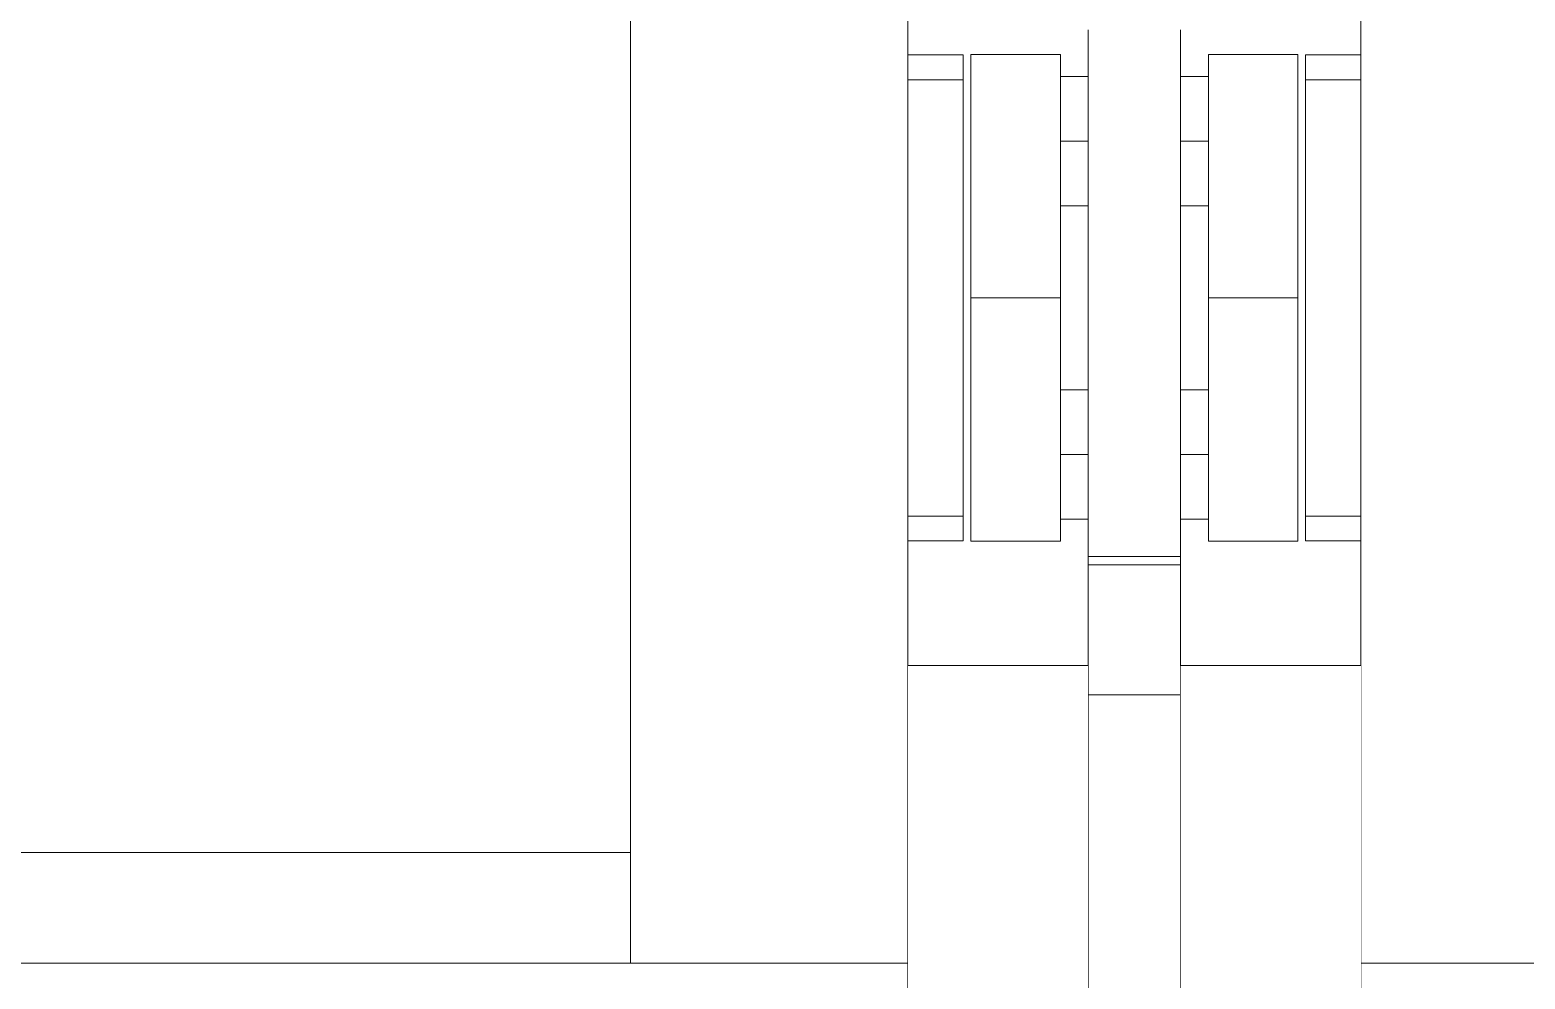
# Model space of a CAD drawing. Header units: millimetres. Extents: x -46169 to 237885, y -84465 to 18123.
# Drawn here: x 170207.7 to 170369.4, y -80649 to -80546.3 of the extents above; entities that cross this region are included whole.
import ezdxf

# ---------------------------------------------------------------- set-up
doc = ezdxf.new("R2010")
doc.units = ezdxf.units.MM
doc.header["$MEASUREMENT"] = 0
doc.linetypes.add('Wipeout_Contour', pattern=[1000, 0, -1000])
doc.layers.add('New_A-20-M_Floor_Slab', color=7, linetype='Continuous')
doc.layers.add('New_A-35-M_FFE_Fixed', color=7, linetype='Continuous')
doc.layers.add('New_A-20-M_Floor_Slab_Pen_No__89', color=8, linetype='Continuous', lineweight=20)
doc.layers.add('New_A-35-M_FFE_Fixed_Pen_No__1', color=7, linetype='Continuous', lineweight=13)

# ---------------------------------------------------------------- blocks, each defined once
blk = doc.blocks.new('Section Elem_134_3', base_point=(129666.67, -84332.61))
at = {"color": 254, "linetype": 'Wipeout_Contour', "lineweight": 0, "ltscale": 3014574.266298038}
blk.add_wipeout([(170302.61, -80549.04), (170308.61, -80549.04), (170308.61, -80601.62), (170302.61, -80601.62), (170302.61, -80615.11), (170322.11, -80615.11), (170322.11, -80599.29), (170319.11, -80599.29), (170319.11, -80601.65), (170309.42, -80601.65), (170309.42, -80549.01), (170319.11, -80549.01), (170319.11, -80551.38), (170322.11, -80551.38), (170322.11, -80520.4), (170302.61, -80520.4)], dxfattribs=at).dxf.layer = 'New_A-20-M_Floor_Slab'
at = {"color": 254, "linetype": 'Wipeout_Contour', "lineweight": 0, "ltscale": 3014977.563411765}
blk.add_wipeout([(170332.11, -80520.4), (170332.11, -80551.38), (170335.11, -80551.38), (170335.11, -80549.01), (170344.8, -80549.01), (170344.8, -80601.65), (170335.11, -80601.65), (170335.11, -80599.29), (170332.11, -80599.29), (170332.11, -80615.11), (170351.61, -80615.11), (170351.61, -80601.62), (170345.61, -80601.62), (170345.61, -80549.04), (170351.61, -80549.04), (170351.61, -80520.4)], dxfattribs=at).dxf.layer = 'New_A-20-M_Floor_Slab'
at = {"color": 254, "linetype": 'Wipeout_Contour', "lineweight": 0, "ltscale": 753673.604673}
blk.add_wipeout([(170319.11, -80565.38), (170319.11, -80585.29), (170322.11, -80585.29), (170322.11, -80565.38)], dxfattribs=at).dxf.layer = 'New_A-20-M_Floor_Slab'
at = {"color": 254, "linetype": 'Wipeout_Contour', "lineweight": 0, "ltscale": 753720.610404}
blk.add_wipeout([(170332.11, -80565.38), (170332.11, -80585.29), (170335.11, -80585.29), (170335.11, -80565.38)], dxfattribs=at).dxf.layer = 'New_A-20-M_Floor_Slab'
blk = doc.blocks.new('Section Elem_137_3', base_point=(129666.67, -84332.61))
at = {"color": 254, "linetype": 'Wipeout_Contour', "lineweight": 0, "ltscale": 753607.363991}
blk.add_wipeout([(170309.42, -80551.02), (170319.11, -80551.02), (170319.11, -80549.01), (170309.42, -80549.01)], dxfattribs=at).dxf.layer = 'New_A-35-M_FFE_Fixed'
at = {"color": 254, "linetype": 'Wipeout_Contour', "lineweight": 0, "ltscale": 753655.237624}
blk.add_wipeout([(170322.11, -80553.51), (170332.11, -80553.51), (170332.11, -80548.19), (170322.11, -80548.19)], dxfattribs=at).dxf.layer = 'New_A-35-M_FFE_Fixed'
at = {"color": 254, "linetype": 'Wipeout_Contour', "lineweight": 0, "ltscale": 753577.12966}
blk.add_wipeout([(170302.61, -80551.72), (170308.61, -80551.72), (170308.61, -80549.56), (170302.61, -80549.56)], dxfattribs=at).dxf.layer = 'New_A-35-M_FFE_Fixed'
at = {"color": 254, "linetype": 'Wipeout_Contour', "lineweight": 0, "ltscale": 753642.053336}
blk.add_wipeout([(170319.11, -80565.26), (170309.42, -80565.26), (170309.42, -80575.33), (170319.11, -80575.33)], dxfattribs=at).dxf.layer = 'New_A-35-M_FFE_Fixed'
at = {"color": 254, "linetype": 'Wipeout_Contour', "lineweight": 0, "ltscale": 753663.903806}
blk.add_wipeout([(170308.61, -80601.11), (170302.61, -80601.11), (170302.61, -80601.62), (170308.61, -80601.62)], dxfattribs=at).dxf.layer = 'New_A-35-M_FFE_Fixed'
at = {"color": 254, "linetype": 'Wipeout_Contour', "lineweight": 0, "ltscale": 753693.982381}
blk.add_wipeout([(170319.11, -80599.65), (170309.42, -80599.65), (170309.42, -80601.65), (170319.11, -80601.65)], dxfattribs=at).dxf.layer = 'New_A-35-M_FFE_Fixed'
at = {"color": 254, "linetype": 'Wipeout_Contour', "lineweight": 0, "ltscale": 753745.770943}
blk.add_wipeout([(170332.11, -80603.32), (170322.11, -80603.32), (170322.11, -80604.23), (170332.11, -80604.23)], dxfattribs=at).dxf.layer = 'New_A-35-M_FFE_Fixed'
at = {"color": 254, "linetype": 'Wipeout_Contour', "lineweight": 0, "ltscale": 753751.326195}
blk.add_wipeout([(170332.11, -80606.1), (170322.11, -80606.1), (170322.11, -80607.94), (170332.11, -80607.94)], dxfattribs=at).dxf.layer = 'New_A-35-M_FFE_Fixed'
at = {"color": 254, "linetype": 'Wipeout_Contour', "lineweight": 0, "ltscale": 753760.508237}
blk.add_wipeout([(170322.11, -80611.52), (170322.11, -80613.26), (170332.11, -80613.26), (170332.11, -80611.52)], dxfattribs=at).dxf.layer = 'New_A-35-M_FFE_Fixed'
at = {"color": 254, "linetype": 'Wipeout_Contour', "lineweight": 0, "ltscale": 753769.175412}
blk.add_wipeout([(170322.11, -80618.27), (170332.11, -80618.27), (170332.11, -80616.64), (170322.11, -80616.64)], dxfattribs=at).dxf.layer = 'New_A-35-M_FFE_Fixed'
at = {"color": 254, "linetype": 'Wipeout_Contour', "lineweight": 0, "ltscale": 753775.389558}
blk.add_wipeout([(170332.11, -80622.37), (170332.11, -80619.81), (170322.11, -80619.81), (170322.11, -80622.37)], dxfattribs=at).dxf.layer = 'New_A-35-M_FFE_Fixed'
at = {"color": 254, "linetype": 'Wipeout_Contour', "lineweight": 0, "ltscale": 753813.548416}
blk.add_wipeout([(170322.11, -80646.23), (170332.11, -80646.23), (170332.11, -80640.54), (170322.11, -80640.54)], dxfattribs=at).dxf.layer = 'New_A-35-M_FFE_Fixed'
at = {"color": 254, "linetype": 'Wipeout_Contour', "lineweight": 0, "ltscale": 1129280.718293876}
blk.add_wipeout([(170302.61, -80647.33), (170272.61, -80647.33), (169831.61, -80647.33), (169801.61, -80647.33), (169801.61, -80695.83), (170302.61, -80695.83)], dxfattribs=at).dxf.layer = 'New_A-35-M_FFE_Fixed'
at = {"layer": 'New_A-35-M_FFE_Fixed_Pen_No__1', "linetype": 'Continuous'}
for p, q in [((170309.42, -80549.01), (170319.11, -80549.01)), ((170309.42, -80601.65), (170319.11, -80601.65))]:
    blk.add_line(p, q, dxfattribs=at)
at = {"color": 254, "linetype": 'Wipeout_Contour', "lineweight": 0, "ltscale": 753649.095563}
blk.add_wipeout([(170322.11, -80548.19), (170332.11, -80548.19), (170332.11, -80546.33), (170322.11, -80546.33)], dxfattribs=at).dxf.layer = 'New_A-35-M_FFE_Fixed'
at = {"color": 254, "linetype": 'Wipeout_Contour', "lineweight": 0, "ltscale": 753574.842975}
blk.add_wipeout([(170302.61, -80549.56), (170308.61, -80549.56), (170308.61, -80549.04), (170302.61, -80549.04)], dxfattribs=at).dxf.layer = 'New_A-35-M_FFE_Fixed'
at = {"color": 254, "linetype": 'Wipeout_Contour', "lineweight": 0, "ltscale": 753613.955927}
blk.add_wipeout([(170309.42, -80551.02), (170309.42, -80556.72), (170319.11, -80556.72), (170319.11, -80551.02)], dxfattribs=at).dxf.layer = 'New_A-35-M_FFE_Fixed'
at = {"color": 254, "linetype": 'Wipeout_Contour', "lineweight": 0, "ltscale": 753666.736481}
blk.add_wipeout([(170322.11, -80561.63), (170332.11, -80561.63), (170332.11, -80553.51), (170322.11, -80553.51)], dxfattribs=at).dxf.layer = 'New_A-35-M_FFE_Fixed'
at = {"color": 254, "linetype": 'Wipeout_Contour', "lineweight": 0, "ltscale": 753687.387453}
blk.add_wipeout([(170309.42, -80593.94), (170309.42, -80599.65), (170319.11, -80599.65), (170319.11, -80593.94)], dxfattribs=at).dxf.layer = 'New_A-35-M_FFE_Fixed'
at = {"color": 254, "linetype": 'Wipeout_Contour', "lineweight": 0, "ltscale": 753661.615969}
blk.add_wipeout([(170302.61, -80598.94), (170302.61, -80601.11), (170308.61, -80601.11), (170308.61, -80598.94)], dxfattribs=at).dxf.layer = 'New_A-35-M_FFE_Fixed'
at = {"color": 254, "linetype": 'Wipeout_Contour', "lineweight": 0, "ltscale": 753741.177427}
blk.add_wipeout([(170332.11, -80603.32), (170332.11, -80598.86), (170322.11, -80598.86), (170322.11, -80603.32)], dxfattribs=at).dxf.layer = 'New_A-35-M_FFE_Fixed'
at = {"color": 254, "linetype": 'Wipeout_Contour', "lineweight": 0, "ltscale": 753748.151271}
blk.add_wipeout([(170332.11, -80604.23), (170322.11, -80604.23), (170322.11, -80606.1), (170332.11, -80606.1)], dxfattribs=at).dxf.layer = 'New_A-35-M_FFE_Fixed'
at = {"color": 254, "linetype": 'Wipeout_Contour', "lineweight": 0, "ltscale": 753757.504716}
blk.add_wipeout([(170332.11, -80611.52), (170332.11, -80609.75), (170322.11, -80609.75), (170322.11, -80611.52)], dxfattribs=at).dxf.layer = 'New_A-35-M_FFE_Fixed'
at = {"color": 254, "linetype": 'Wipeout_Contour', "lineweight": 0, "ltscale": 753766.343621}
blk.add_wipeout([(170322.11, -80616.64), (170332.11, -80616.64), (170332.11, -80614.96), (170322.11, -80614.96)], dxfattribs=at).dxf.layer = 'New_A-35-M_FFE_Fixed'
at = {"color": 254, "linetype": 'Wipeout_Contour', "lineweight": 0, "ltscale": 753771.887526}
blk.add_wipeout([(170332.11, -80619.81), (170332.11, -80618.27), (170322.11, -80618.27), (170322.11, -80619.81)], dxfattribs=at).dxf.layer = 'New_A-35-M_FFE_Fixed'
at = {"color": 254, "linetype": 'Wipeout_Contour', "lineweight": 0, "ltscale": 753804.043717}
blk.add_wipeout([(170322.11, -80640.54), (170332.11, -80640.54), (170332.11, -80635.12), (170322.11, -80635.12)], dxfattribs=at).dxf.layer = 'New_A-35-M_FFE_Fixed'
at = {"color": 254, "linetype": 'Wipeout_Contour', "lineweight": 0, "ltscale": 752816.079551}
blk.add_wipeout([(170272.61, -80647.33), (170272.61, -80635.33), (169831.61, -80635.33), (169831.61, -80647.33)], dxfattribs=at).dxf.layer = 'New_A-35-M_FFE_Fixed'
at = {"color": 254, "linetype": 'Wipeout_Contour', "lineweight": 0, "ltscale": 753823.333002}
blk.add_wipeout([(170322.11, -80651.97), (170332.11, -80651.97), (170332.11, -80646.23), (170322.11, -80646.23)], dxfattribs=at).dxf.layer = 'New_A-35-M_FFE_Fixed'
at = {"layer": 'New_A-35-M_FFE_Fixed_Pen_No__1', "linetype": 'Continuous'}
for p, q in [((170308.61, -80549.56), (170308.61, -80549.04)), ((170309.42, -80551.02), (170309.42, -80549.01)), ((170308.61, -80601.62), (170308.61, -80601.11)), ((170309.42, -80601.65), (170309.42, -80599.65))]:
    blk.add_line(p, q, dxfattribs=at)
at = {"color": 254, "linetype": 'Wipeout_Contour', "lineweight": 0, "ltscale": 752692.760399}
blk.add_wipeout([(170272.61, -80635.33), (170272.61, -80503.33), (169831.61, -80503.33), (169831.61, -80635.33)], dxfattribs=at).dxf.layer = 'New_A-35-M_FFE_Fixed'
at = {"color": 254, "linetype": 'Wipeout_Contour', "lineweight": 0, "ltscale": 753619.372443}
blk.add_wipeout([(170308.61, -80551.72), (170302.61, -80551.72), (170302.61, -80598.94), (170308.61, -80598.94)], dxfattribs=at).dxf.layer = 'New_A-35-M_FFE_Fixed'
at = {"color": 254, "linetype": 'Wipeout_Contour', "lineweight": 0, "ltscale": 753633.086911}
blk.add_wipeout([(170319.11, -80551.38), (170319.11, -80551.91), (170322.11, -80551.91), (170322.11, -80551.38)], dxfattribs=at).dxf.layer = 'New_A-35-M_FFE_Fixed'
at = {"color": 254, "linetype": 'Wipeout_Contour', "lineweight": 0, "ltscale": 753626.136882}
blk.add_wipeout([(170319.11, -80556.72), (170309.42, -80556.72), (170309.42, -80565.26), (170319.11, -80565.26)], dxfattribs=at).dxf.layer = 'New_A-35-M_FFE_Fixed'
at = {"color": 254, "linetype": 'Wipeout_Contour', "lineweight": 0, "ltscale": 753682.121795}
blk.add_wipeout([(170322.11, -80571.51), (170332.11, -80571.51), (170332.11, -80561.63), (170322.11, -80561.63)], dxfattribs=at).dxf.layer = 'New_A-35-M_FFE_Fixed'
at = {"color": 254, "linetype": 'Wipeout_Contour', "lineweight": 0, "ltscale": 753675.202259}
blk.add_wipeout([(170319.11, -80585.4), (170309.42, -80585.4), (170309.42, -80593.94), (170319.11, -80593.94)], dxfattribs=at).dxf.layer = 'New_A-35-M_FFE_Fixed'
at = {"color": 254, "linetype": 'Wipeout_Contour', "lineweight": 0, "ltscale": 753730.972355}
blk.add_wipeout([(170322.11, -80591.39), (170322.11, -80598.86), (170332.11, -80598.86), (170332.11, -80591.39)], dxfattribs=at).dxf.layer = 'New_A-35-M_FFE_Fixed'
at = {"color": 254, "linetype": 'Wipeout_Contour', "lineweight": 0, "ltscale": 753754.444022}
blk.add_wipeout([(170332.11, -80609.75), (170332.11, -80607.94), (170322.11, -80607.94), (170322.11, -80609.75)], dxfattribs=at).dxf.layer = 'New_A-35-M_FFE_Fixed'
at = {"color": 254, "linetype": 'Wipeout_Contour', "lineweight": 0, "ltscale": 753763.454551}
blk.add_wipeout([(170332.11, -80614.96), (170332.11, -80613.26), (170322.11, -80613.26), (170322.11, -80614.96)], dxfattribs=at).dxf.layer = 'New_A-35-M_FFE_Fixed'
at = {"color": 254, "linetype": 'Wipeout_Contour', "lineweight": 0, "ltscale": 753795.16809}
blk.add_wipeout([(170332.11, -80635.12), (170332.11, -80630.17), (170322.11, -80630.17), (170322.11, -80635.12)], dxfattribs=at).dxf.layer = 'New_A-35-M_FFE_Fixed'
at = {"layer": 'New_A-35-M_FFE_Fixed_Pen_No__1', "linetype": 'Continuous'}
for p, q in [((170319.11, -80551.02), (170319.11, -80549.01)), ((170308.61, -80551.72), (170308.61, -80549.56)), ((170309.42, -80556.72), (170309.42, -80551.02)), ((170308.61, -80598.94), (170308.61, -80551.72)), ((170309.42, -80565.26), (170309.42, -80556.72)), ((170309.42, -80599.65), (170309.42, -80593.94)), ((170308.61, -80601.11), (170308.61, -80598.94))]:
    blk.add_line(p, q, dxfattribs=at)
at = {"color": 254, "linetype": 'Wipeout_Contour', "lineweight": 0, "ltscale": 753554.330597}
blk.add_wipeout([(170302.61, -80503.33), (170272.61, -80503.33), (170272.61, -80647.33), (170302.61, -80647.33)], dxfattribs=at).dxf.layer = 'New_A-35-M_FFE_Fixed'
at = {"color": 254, "linetype": 'Wipeout_Contour', "lineweight": 0, "ltscale": 942044.629879}
blk.add_wipeout([(170319.11, -80553.43), (170322.11, -80553.43), (170322.11, -80552.92), (170322.11, -80551.91), (170319.11, -80551.91)], dxfattribs=at).dxf.layer = 'New_A-35-M_FFE_Fixed'
at = {"color": 254, "linetype": 'Wipeout_Contour', "lineweight": 0, "ltscale": 753646.893492}
blk.add_wipeout([(170319.11, -80558.38), (170319.11, -80561.05), (170322.11, -80561.05), (170322.11, -80558.38)], dxfattribs=at).dxf.layer = 'New_A-35-M_FFE_Fixed'
at = {"color": 254, "linetype": 'Wipeout_Contour', "lineweight": 0, "ltscale": 753656.119352}
blk.add_wipeout([(170319.11, -80564.84), (170319.11, -80565.38), (170322.11, -80565.38), (170322.11, -80564.84)], dxfattribs=at).dxf.layer = 'New_A-35-M_FFE_Fixed'
at = {"color": 254, "linetype": 'Wipeout_Contour', "lineweight": 0, "ltscale": 753699.42584}
blk.add_wipeout([(170322.11, -80581.87), (170332.11, -80581.87), (170332.11, -80571.51), (170322.11, -80571.51)], dxfattribs=at).dxf.layer = 'New_A-35-M_FFE_Fixed'
at = {"color": 254, "linetype": 'Wipeout_Contour', "lineweight": 0, "ltscale": 753659.282806}
blk.add_wipeout([(170319.11, -80575.33), (170309.42, -80575.33), (170309.42, -80585.4), (170319.11, -80585.4)], dxfattribs=at).dxf.layer = 'New_A-35-M_FFE_Fixed'
at = {"color": 254, "linetype": 'Wipeout_Contour', "lineweight": 0, "ltscale": 753704.901769}
blk.add_wipeout([(170319.11, -80592.29), (170319.11, -80594.97), (170322.11, -80594.97), (170322.11, -80592.29)], dxfattribs=at).dxf.layer = 'New_A-35-M_FFE_Fixed'
at = {"color": 254, "linetype": 'Wipeout_Contour', "lineweight": 0, "ltscale": 753714.130805}
blk.add_wipeout([(170322.11, -80598.75), (170319.11, -80598.75), (170319.11, -80599.29), (170322.11, -80599.29)], dxfattribs=at).dxf.layer = 'New_A-35-M_FFE_Fixed'
at = {"color": 254, "linetype": 'Wipeout_Contour', "lineweight": 0, "ltscale": 753787.247555}
blk.add_wipeout([(170332.11, -80625.86), (170322.11, -80625.86), (170322.11, -80630.17), (170332.11, -80630.17)], dxfattribs=at).dxf.layer = 'New_A-35-M_FFE_Fixed'
at = {"layer": 'New_A-35-M_FFE_Fixed_Pen_No__1', "linetype": 'Continuous'}
for p, q in [((170272.61, -80647.33), (170272.61, -80503.33)), ((170302.61, -80647.33), (170302.61, -80503.33)), ((170302.61, -80549.04), (170308.61, -80549.04)), ((170302.61, -80551.72), (170308.61, -80551.72)), ((170319.11, -80551.38), (170322.11, -80551.38)), ((170309.42, -80575.33), (170309.42, -80565.26)), ((170309.42, -80575.33), (170319.11, -80575.33)), ((170309.42, -80585.4), (170309.42, -80575.33)), ((170309.42, -80593.94), (170309.42, -80585.4)), ((170302.61, -80598.94), (170308.61, -80598.94)), ((170319.11, -80601.65), (170319.11, -80599.65)), ((170302.61, -80601.62), (170308.61, -80601.62)), ((169831.61, -80635.33), (170272.61, -80635.33)), ((169831.61, -80647.33), (170272.61, -80647.33)), ((170272.61, -80647.33), (170302.61, -80647.33)), ((170302.61, -80695.83), (170302.61, -80647.33))]:
    blk.add_line(p, q, dxfattribs=at)
at = {"color": 254, "linetype": 'Wipeout_Contour', "lineweight": 0, "ltscale": 753638.079463}
blk.add_wipeout([(170319.11, -80553.43), (170319.11, -80555.7), (170322.11, -80555.7), (170322.11, -80553.43)], dxfattribs=at).dxf.layer = 'New_A-35-M_FFE_Fixed'
at = {"color": 254, "linetype": 'Wipeout_Contour', "lineweight": 0, "ltscale": 753654.366008}
blk.add_wipeout([(170319.11, -80564.84), (170322.11, -80564.84), (170322.11, -80563.33), (170319.11, -80563.33)], dxfattribs=at).dxf.layer = 'New_A-35-M_FFE_Fixed'
at = {"color": 254, "linetype": 'Wipeout_Contour', "lineweight": 0, "ltscale": 753716.434893}
blk.add_wipeout([(170332.11, -80591.39), (170332.11, -80581.87), (170322.11, -80581.87), (170322.11, -80591.39)], dxfattribs=at).dxf.layer = 'New_A-35-M_FFE_Fixed'
at = {"color": 254, "linetype": 'Wipeout_Contour', "lineweight": 0, "ltscale": 942141.139541}
blk.add_wipeout([(170322.11, -80597.24), (170319.11, -80597.24), (170319.11, -80598.75), (170322.11, -80598.75), (170322.11, -80597.66)], dxfattribs=at).dxf.layer = 'New_A-35-M_FFE_Fixed'
at = {"color": 254, "linetype": 'Wipeout_Contour', "lineweight": 0, "ltscale": 753780.57301}
blk.add_wipeout([(170332.11, -80625.86), (170332.11, -80622.37), (170322.11, -80622.37), (170322.11, -80625.86)], dxfattribs=at).dxf.layer = 'New_A-35-M_FFE_Fixed'
at = {"layer": 'New_A-35-M_FFE_Fixed_Pen_No__1', "linetype": 'Continuous'}
for p, q in [((170319.11, -80575.33), (170319.11, -80565.26)), ((170319.11, -80565.38), (170322.11, -80565.38)), ((170319.11, -80599.29), (170322.11, -80599.29))]:
    blk.add_line(p, q, dxfattribs=at)
at = {"color": 254, "linetype": 'Wipeout_Contour', "lineweight": 0, "ltscale": 753642.312054}
blk.add_wipeout([(170319.11, -80555.7), (170319.11, -80558.38), (170322.11, -80558.38), (170322.11, -80555.7)], dxfattribs=at).dxf.layer = 'New_A-35-M_FFE_Fixed'
at = {"color": 254, "linetype": 'Wipeout_Contour', "lineweight": 0, "ltscale": 753651.126293}
blk.add_wipeout([(170322.11, -80561.05), (170319.11, -80561.05), (170319.11, -80563.33), (170322.11, -80563.33)], dxfattribs=at).dxf.layer = 'New_A-35-M_FFE_Fixed'
at = {"color": 254, "linetype": 'Wipeout_Contour', "lineweight": 0, "ltscale": 753691.090437}
blk.add_wipeout([(170319.11, -80585.29), (170319.11, -80585.82), (170322.11, -80585.82), (170322.11, -80585.29)], dxfattribs=at).dxf.layer = 'New_A-35-M_FFE_Fixed'
at = {"color": 254, "linetype": 'Wipeout_Contour', "lineweight": 0, "ltscale": 753709.136027}
blk.add_wipeout([(170319.11, -80594.97), (170319.11, -80597.24), (170322.11, -80597.24), (170322.11, -80594.97)], dxfattribs=at).dxf.layer = 'New_A-35-M_FFE_Fixed'
at = {"layer": 'New_A-35-M_FFE_Fixed_Pen_No__1', "linetype": 'Continuous'}
for p, q in [((170319.11, -80556.72), (170319.11, -80551.02)), ((170319.11, -80565.26), (170319.11, -80556.72)), ((170319.11, -80558.38), (170322.11, -80558.38)), ((170319.11, -80599.65), (170319.11, -80593.94))]:
    blk.add_line(p, q, dxfattribs=at)
at = {"color": 254, "linetype": 'Wipeout_Contour', "lineweight": 0, "ltscale": 753692.844176}
blk.add_wipeout([(170319.11, -80587.34), (170322.11, -80587.34), (170322.11, -80585.82), (170319.11, -80585.82)], dxfattribs=at).dxf.layer = 'New_A-35-M_FFE_Fixed'
at = {"layer": 'New_A-35-M_FFE_Fixed_Pen_No__1', "linetype": 'Continuous'}
for p, q in [((170319.11, -80585.4), (170319.11, -80575.33)), ((170319.11, -80585.29), (170322.11, -80585.29))]:
    blk.add_line(p, q, dxfattribs=at)
at = {"color": 254, "linetype": 'Wipeout_Contour', "lineweight": 0, "ltscale": 753696.084708}
blk.add_wipeout([(170319.11, -80587.34), (170319.11, -80589.61), (170322.11, -80589.61), (170322.11, -80587.34)], dxfattribs=at).dxf.layer = 'New_A-35-M_FFE_Fixed'
at = {"color": 254, "linetype": 'Wipeout_Contour', "lineweight": 0, "ltscale": 942126.563797}
blk.add_wipeout([(170319.11, -80589.61), (170319.11, -80592.29), (170322.11, -80592.29), (170322.11, -80591.39), (170322.11, -80589.61)], dxfattribs=at).dxf.layer = 'New_A-35-M_FFE_Fixed'
at = {"layer": 'New_A-35-M_FFE_Fixed_Pen_No__1', "linetype": 'Continuous'}
for p, q in [((170319.11, -80593.94), (170319.11, -80585.4)), ((170319.11, -80592.29), (170322.11, -80592.29))]:
    blk.add_line(p, q, dxfattribs=at)
blk = doc.blocks.new('Section Elem_140_3', base_point=(129666.67, -84332.61))
at = {"layer": 'New_A-35-M_FFE_Fixed_Pen_No__1', "linetype": 'Continuous'}
for p, q in [((170322.11, -80548.19), (170322.11, -80546.33)), ((170332.11, -80548.19), (170332.11, -80546.33)), ((170322.11, -80553.51), (170322.11, -80548.19)), ((170322.11, -80561.63), (170322.11, -80553.51)), ((170322.11, -80571.51), (170322.11, -80561.63)), ((170322.11, -80581.87), (170322.11, -80571.51)), ((170332.11, -80581.87), (170332.11, -80571.51)), ((170322.11, -80591.39), (170322.11, -80581.87)), ((170322.11, -80598.86), (170322.11, -80591.39)), ((170322.11, -80603.32), (170322.11, -80598.86)), ((170332.11, -80603.32), (170322.11, -80603.32)), ((170322.11, -80604.23), (170322.11, -80603.32)), ((170332.11, -80604.23), (170322.11, -80604.23)), ((170322.11, -80606.1), (170322.11, -80604.23)), ((170332.11, -80604.23), (170332.11, -80603.32)), ((170332.11, -80606.1), (170332.11, -80604.23)), ((170322.11, -80607.94), (170322.11, -80606.1)), ((170332.11, -80607.94), (170332.11, -80606.1)), ((170322.11, -80609.75), (170322.11, -80607.94)), ((170332.11, -80609.75), (170332.11, -80607.94)), ((170322.11, -80611.52), (170322.11, -80609.75)), ((170332.11, -80611.52), (170332.11, -80609.75)), ((170322.11, -80613.26), (170322.11, -80611.52)), ((170332.11, -80613.26), (170332.11, -80611.52)), ((170322.11, -80614.96), (170322.11, -80613.26)), ((170332.11, -80614.96), (170332.11, -80613.26)), ((170322.11, -80616.64), (170322.11, -80614.96)), ((170332.11, -80616.64), (170332.11, -80614.96)), ((170322.11, -80618.27), (170322.11, -80616.64)), ((170332.11, -80618.27), (170332.11, -80616.64)), ((170332.11, -80618.27), (170322.11, -80618.27)), ((170322.11, -80619.81), (170322.11, -80618.27)), ((170332.11, -80619.81), (170332.11, -80618.27)), ((170322.11, -80622.37), (170322.11, -80619.81)), ((170332.11, -80622.37), (170332.11, -80619.81)), ((170322.11, -80625.86), (170322.11, -80622.37)), ((170332.11, -80625.86), (170332.11, -80622.37)), ((170322.11, -80630.17), (170322.11, -80625.86)), ((170332.11, -80630.17), (170332.11, -80625.86)), ((170322.11, -80635.12), (170322.11, -80630.17)), ((170332.11, -80635.12), (170332.11, -80630.17)), ((170322.11, -80640.54), (170322.11, -80635.12)), ((170332.11, -80640.54), (170332.11, -80635.12)), ((170322.11, -80646.23), (170322.11, -80640.54)), ((170332.11, -80646.23), (170332.11, -80640.54)), ((170322.11, -80651.97), (170322.11, -80646.23)), ((170332.11, -80651.97), (170332.11, -80646.23))]:
    blk.add_line(p, q, dxfattribs=at)
at = {"color": 254, "linetype": 'Wipeout_Contour', "lineweight": 0, "ltscale": 753700.24857}
blk.add_wipeout([(170335.11, -80549.01), (170335.11, -80551.02), (170344.8, -80551.02), (170344.8, -80549.01)], dxfattribs=at).dxf.layer = 'New_A-35-M_FFE_Fixed'
at = {"color": 254, "linetype": 'Wipeout_Contour', "lineweight": 0, "ltscale": 753732.618903}
blk.add_wipeout([(170345.61, -80549.56), (170345.61, -80551.72), (170351.61, -80551.72), (170351.61, -80549.56)], dxfattribs=at).dxf.layer = 'New_A-35-M_FFE_Fixed'
at = {"color": 254, "linetype": 'Wipeout_Contour', "lineweight": 0, "ltscale": 753734.933641}
blk.add_wipeout([(170335.11, -80565.26), (170335.11, -80575.33), (170344.8, -80575.33), (170344.8, -80565.26)], dxfattribs=at).dxf.layer = 'New_A-35-M_FFE_Fixed'
at = {"color": 254, "linetype": 'Wipeout_Contour', "lineweight": 0, "ltscale": 753786.856287}
blk.add_wipeout([(170344.8, -80599.65), (170335.11, -80599.65), (170335.11, -80601.65), (170344.8, -80601.65)], dxfattribs=at).dxf.layer = 'New_A-35-M_FFE_Fixed'
at = {"color": 254, "linetype": 'Wipeout_Contour', "lineweight": 0, "ltscale": 753819.375151}
blk.add_wipeout([(170351.61, -80601.11), (170345.61, -80601.11), (170345.61, -80601.62), (170351.61, -80601.62)], dxfattribs=at).dxf.layer = 'New_A-35-M_FFE_Fixed'
at = {"color": 254, "linetype": 'Wipeout_Contour', "lineweight": 0, "ltscale": 1132263.173033059}
blk.add_wipeout([(170351.61, -80647.33), (170351.61, -80695.83), (170852.61, -80695.83), (170852.61, -80647.33), (170822.61, -80647.33), (170381.61, -80647.33)], dxfattribs=at).dxf.layer = 'New_A-35-M_FFE_Fixed'
at = {"layer": 'New_A-35-M_FFE_Fixed_Pen_No__1', "linetype": 'Continuous'}
for p, q in [((170344.8, -80549.01), (170335.11, -80549.01)), ((170344.8, -80601.65), (170335.11, -80601.65))]:
    blk.add_line(p, q, dxfattribs=at)
at = {"color": 254, "linetype": 'Wipeout_Contour', "lineweight": 0, "ltscale": 753730.33269}
blk.add_wipeout([(170345.61, -80549.56), (170351.61, -80549.56), (170351.61, -80549.04), (170345.61, -80549.04)], dxfattribs=at).dxf.layer = 'New_A-35-M_FFE_Fixed'
at = {"color": 254, "linetype": 'Wipeout_Contour', "lineweight": 0, "ltscale": 753706.839694}
blk.add_wipeout([(170335.11, -80551.02), (170335.11, -80556.72), (170344.8, -80556.72), (170344.8, -80551.02)], dxfattribs=at).dxf.layer = 'New_A-35-M_FFE_Fixed'
at = {"color": 254, "linetype": 'Wipeout_Contour', "lineweight": 0, "ltscale": 753780.262171}
blk.add_wipeout([(170344.8, -80593.94), (170335.11, -80593.94), (170335.11, -80599.65), (170344.8, -80599.65)], dxfattribs=at).dxf.layer = 'New_A-35-M_FFE_Fixed'
at = {"color": 254, "linetype": 'Wipeout_Contour', "lineweight": 0, "ltscale": 753817.087785}
blk.add_wipeout([(170351.61, -80598.94), (170345.61, -80598.94), (170345.61, -80601.11), (170351.61, -80601.11)], dxfattribs=at).dxf.layer = 'New_A-35-M_FFE_Fixed'
at = {"layer": 'New_A-35-M_FFE_Fixed_Pen_No__1', "linetype": 'Continuous'}
for p, q in [((170344.8, -80551.02), (170344.8, -80549.01)), ((170345.61, -80549.56), (170345.61, -80549.04)), ((170344.8, -80601.65), (170344.8, -80599.65)), ((170345.61, -80601.62), (170345.61, -80601.11))]:
    blk.add_line(p, q, dxfattribs=at)
at = {"color": 254, "linetype": 'Wipeout_Contour', "lineweight": 0, "ltscale": 753680.095226}
blk.add_wipeout([(170332.11, -80551.91), (170335.11, -80551.91), (170335.11, -80551.38), (170332.11, -80551.38)], dxfattribs=at).dxf.layer = 'New_A-35-M_FFE_Fixed'
at = {"color": 254, "linetype": 'Wipeout_Contour', "lineweight": 0, "ltscale": 753774.852973}
blk.add_wipeout([(170345.61, -80551.72), (170345.61, -80598.94), (170351.61, -80598.94), (170351.61, -80551.72)], dxfattribs=at).dxf.layer = 'New_A-35-M_FFE_Fixed'
at = {"color": 254, "linetype": 'Wipeout_Contour', "lineweight": 0, "ltscale": 753719.019148}
blk.add_wipeout([(170335.11, -80556.72), (170335.11, -80565.26), (170344.8, -80565.26), (170344.8, -80556.72)], dxfattribs=at).dxf.layer = 'New_A-35-M_FFE_Fixed'
at = {"color": 254, "linetype": 'Wipeout_Contour', "lineweight": 0, "ltscale": 753768.078479}
blk.add_wipeout([(170335.11, -80585.4), (170335.11, -80593.94), (170344.8, -80593.94), (170344.8, -80585.4)], dxfattribs=at).dxf.layer = 'New_A-35-M_FFE_Fixed'
at = {"color": 254, "linetype": 'Wipeout_Contour', "lineweight": 0, "ltscale": 753761.134064}
blk.add_wipeout([(170332.11, -80598.75), (170332.11, -80599.29), (170335.11, -80599.29), (170335.11, -80598.75)], dxfattribs=at).dxf.layer = 'New_A-35-M_FFE_Fixed'
at = {"layer": 'New_A-35-M_FFE_Fixed_Pen_No__1', "linetype": 'Continuous'}
for p, q in [((170335.11, -80551.02), (170335.11, -80549.01)), ((170344.8, -80556.72), (170344.8, -80551.02)), ((170345.61, -80551.72), (170345.61, -80549.56)), ((170345.61, -80598.94), (170345.61, -80551.72)), ((170344.8, -80565.26), (170344.8, -80556.72)), ((170344.8, -80599.65), (170344.8, -80593.94)), ((170345.61, -80601.11), (170345.61, -80598.94)), ((170335.11, -80601.65), (170335.11, -80599.65))]:
    blk.add_line(p, q, dxfattribs=at)
at = {"color": 254, "linetype": 'Wipeout_Contour', "lineweight": 0, "ltscale": 753839.980669}
blk.add_wipeout([(170351.61, -80503.33), (170351.61, -80647.33), (170381.61, -80647.33), (170381.61, -80503.33)], dxfattribs=at).dxf.layer = 'New_A-35-M_FFE_Fixed'
at = {"color": 254, "linetype": 'Wipeout_Contour', "lineweight": 0, "ltscale": 753681.848253}
blk.add_wipeout([(170332.11, -80553.43), (170335.11, -80553.43), (170335.11, -80551.91), (170332.11, -80551.91)], dxfattribs=at).dxf.layer = 'New_A-35-M_FFE_Fixed'
at = {"color": 254, "linetype": 'Wipeout_Contour', "lineweight": 0, "ltscale": 753693.900945}
blk.add_wipeout([(170332.11, -80561.05), (170335.11, -80561.05), (170335.11, -80558.38), (170332.11, -80558.38)], dxfattribs=at).dxf.layer = 'New_A-35-M_FFE_Fixed'
at = {"color": 254, "linetype": 'Wipeout_Contour', "lineweight": 0, "ltscale": 942129.996306}
blk.add_wipeout([(170332.11, -80565.38), (170335.11, -80565.38), (170335.11, -80565.26), (170335.11, -80564.84), (170332.11, -80564.84)], dxfattribs=at).dxf.layer = 'New_A-35-M_FFE_Fixed'
at = {"color": 254, "linetype": 'Wipeout_Contour', "lineweight": 0, "ltscale": 753752.160987}
blk.add_wipeout([(170335.11, -80575.33), (170335.11, -80585.4), (170344.8, -80585.4), (170344.8, -80575.33)], dxfattribs=at).dxf.layer = 'New_A-35-M_FFE_Fixed'
at = {"color": 254, "linetype": 'Wipeout_Contour', "lineweight": 0, "ltscale": 942191.17019}
blk.add_wipeout([(170335.11, -80592.29), (170332.11, -80592.29), (170332.11, -80594.97), (170335.11, -80594.97), (170335.11, -80594.28)], dxfattribs=at).dxf.layer = 'New_A-35-M_FFE_Fixed'
at = {"color": 254, "linetype": 'Wipeout_Contour', "lineweight": 0, "ltscale": 753759.380226}
blk.add_wipeout([(170332.11, -80598.75), (170335.11, -80598.75), (170335.11, -80597.24), (170332.11, -80597.24)], dxfattribs=at).dxf.layer = 'New_A-35-M_FFE_Fixed'
at = {"layer": 'New_A-35-M_FFE_Fixed_Pen_No__1', "linetype": 'Continuous'}
for p, q in [((170351.61, -80647.33), (170351.61, -80503.33)), ((170351.61, -80549.04), (170345.61, -80549.04)), ((170335.11, -80551.38), (170332.11, -80551.38)), ((170351.61, -80551.72), (170345.61, -80551.72)), ((170344.8, -80575.33), (170344.8, -80565.26)), ((170344.8, -80575.33), (170335.11, -80575.33)), ((170344.8, -80585.4), (170344.8, -80575.33)), ((170344.8, -80593.94), (170344.8, -80585.4)), ((170332.11, -80603.32), (170332.11, -80598.86)), ((170335.11, -80599.29), (170332.11, -80599.29)), ((170351.61, -80598.94), (170345.61, -80598.94)), ((170351.61, -80601.62), (170345.61, -80601.62)), ((170381.61, -80647.33), (170351.61, -80647.33)), ((170351.61, -80695.83), (170351.61, -80647.33))]:
    blk.add_line(p, q, dxfattribs=at)
at = {"color": 254, "linetype": 'Wipeout_Contour', "lineweight": 0, "ltscale": 753685.087467}
blk.add_wipeout([(170332.11, -80553.43), (170332.11, -80555.7), (170335.11, -80555.7), (170335.11, -80553.43)], dxfattribs=at).dxf.layer = 'New_A-35-M_FFE_Fixed'
at = {"color": 254, "linetype": 'Wipeout_Contour', "lineweight": 0, "ltscale": 753701.372996}
blk.add_wipeout([(170332.11, -80564.84), (170335.11, -80564.84), (170335.11, -80563.33), (170332.11, -80563.33)], dxfattribs=at).dxf.layer = 'New_A-35-M_FFE_Fixed'
at = {"color": 254, "linetype": 'Wipeout_Contour', "lineweight": 0, "ltscale": 753738.095134}
blk.add_wipeout([(170332.11, -80585.29), (170332.11, -80585.82), (170335.11, -80585.82), (170335.11, -80585.29)], dxfattribs=at).dxf.layer = 'New_A-35-M_FFE_Fixed'
at = {"color": 254, "linetype": 'Wipeout_Contour', "lineweight": 0, "ltscale": 753756.139599}
blk.add_wipeout([(170335.11, -80594.97), (170332.11, -80594.97), (170332.11, -80597.24), (170335.11, -80597.24)], dxfattribs=at).dxf.layer = 'New_A-35-M_FFE_Fixed'
at = {"layer": 'New_A-35-M_FFE_Fixed_Pen_No__1', "linetype": 'Continuous'}
for p, q in [((170332.11, -80553.51), (170332.11, -80548.19)), ((170335.11, -80565.38), (170332.11, -80565.38)), ((170335.11, -80575.33), (170335.11, -80565.26)), ((170335.11, -80599.65), (170335.11, -80593.94))]:
    blk.add_line(p, q, dxfattribs=at)
at = {"color": 254, "linetype": 'Wipeout_Contour', "lineweight": 0, "ltscale": 942112.169675}
blk.add_wipeout([(170332.11, -80555.7), (170332.11, -80558.38), (170335.11, -80558.38), (170335.11, -80556.38), (170335.11, -80555.7)], dxfattribs=at).dxf.layer = 'New_A-35-M_FFE_Fixed'
at = {"color": 254, "linetype": 'Wipeout_Contour', "lineweight": 0, "ltscale": 753698.133483}
blk.add_wipeout([(170332.11, -80561.05), (170332.11, -80563.33), (170335.11, -80563.33), (170335.11, -80561.05)], dxfattribs=at).dxf.layer = 'New_A-35-M_FFE_Fixed'
at = {"color": 254, "linetype": 'Wipeout_Contour', "lineweight": 0, "ltscale": 753739.848764}
blk.add_wipeout([(170335.11, -80585.82), (170332.11, -80585.82), (170332.11, -80587.34), (170335.11, -80587.34)], dxfattribs=at).dxf.layer = 'New_A-35-M_FFE_Fixed'
at = {"layer": 'New_A-35-M_FFE_Fixed_Pen_No__1', "linetype": 'Continuous'}
for p, q in [((170335.11, -80556.72), (170335.11, -80551.02)), ((170332.11, -80561.63), (170332.11, -80553.51)), ((170335.11, -80565.26), (170335.11, -80556.72)), ((170335.11, -80558.38), (170332.11, -80558.38)), ((170332.11, -80571.51), (170332.11, -80561.63)), ((170335.11, -80585.4), (170335.11, -80575.33)), ((170335.11, -80585.29), (170332.11, -80585.29))]:
    blk.add_line(p, q, dxfattribs=at)
at = {"color": 254, "linetype": 'Wipeout_Contour', "lineweight": 0, "ltscale": 753743.089094}
blk.add_wipeout([(170335.11, -80587.34), (170332.11, -80587.34), (170332.11, -80589.61), (170335.11, -80589.61)], dxfattribs=at).dxf.layer = 'New_A-35-M_FFE_Fixed'
at = {"color": 254, "linetype": 'Wipeout_Contour', "lineweight": 0, "ltscale": 753747.322877}
blk.add_wipeout([(170332.11, -80592.29), (170335.11, -80592.29), (170335.11, -80589.61), (170332.11, -80589.61)], dxfattribs=at).dxf.layer = 'New_A-35-M_FFE_Fixed'
at = {"layer": 'New_A-35-M_FFE_Fixed_Pen_No__1', "linetype": 'Continuous'}
for p, q in [((170332.11, -80591.39), (170332.11, -80581.87)), ((170335.11, -80593.94), (170335.11, -80585.4)), ((170332.11, -80598.86), (170332.11, -80591.39)), ((170335.11, -80592.29), (170332.11, -80592.29))]:
    blk.add_line(p, q, dxfattribs=at)
blk = doc.blocks.new('Section Elem_177_3', base_point=(129666.67, -84332.61))
at = {"color": 254, "linetype": 'Wipeout_Contour', "lineweight": 0, "ltscale": 1505714.12457562}
blk.add_wipeout([(169801.61, -80615.11), (169782.11, -80615.11), (169782.11, -80735.11), (170322.11, -80735.11), (170322.11, -80615.11), (170302.61, -80615.11), (170302.61, -80695.83), (169801.61, -80695.83)], dxfattribs=at).dxf.layer = 'New_A-20-M_Floor_Slab'
at = {"color": 254, "linetype": 'Wipeout_Contour', "lineweight": 0, "ltscale": 1509690.713074046}
blk.add_wipeout([(170332.11, -80615.11), (170332.11, -80735.11), (170872.11, -80735.11), (170872.11, -80615.11), (170852.61, -80615.11), (170852.61, -80695.83), (170351.61, -80695.83), (170351.61, -80615.11)], dxfattribs=at).dxf.layer = 'New_A-20-M_Floor_Slab'
at = {"layer": 'New_A-20-M_Floor_Slab_Pen_No__89', "linetype": 'Continuous'}
for p, q in [((170302.61, -80615.11), (170322.11, -80615.11)), ((170332.11, -80615.11), (170351.61, -80615.11))]:
    blk.add_line(p, q, dxfattribs=at)

msp = doc.modelspace()

# ---------------------------------------------------------------- block references
at = {"layer": 'New_A-20-M_Floor_Slab'}
msp.add_blockref('Section Elem_134_3', (129666.67, -84332.61), dxfattribs=at)

# ---------------------------------------------------------------- next in the draw order: block references
at = {"layer": 'New_A-35-M_FFE_Fixed'}
msp.add_blockref('Section Elem_137_3', (129666.67, -84332.61), dxfattribs=at)

# ---------------------------------------------------------------- next in the draw order: block references
msp.add_blockref('Section Elem_140_3', (129666.67, -84332.61), dxfattribs=at)

# ---------------------------------------------------------------- next in the draw order: block references
at = {"layer": 'New_A-20-M_Floor_Slab'}
msp.add_blockref('Section Elem_177_3', (129666.67, -84332.61), dxfattribs=at)

doc.saveas('drawing.dxf')
